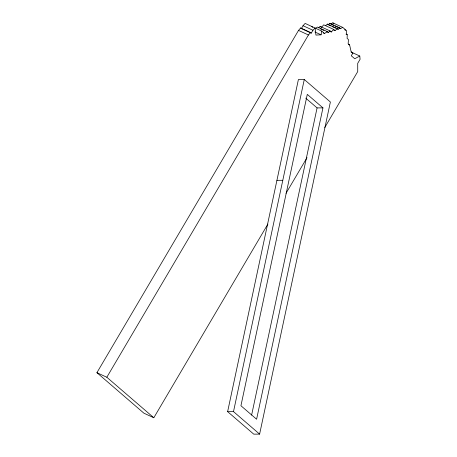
<?xml version="1.0" encoding="UTF-8"?>
<svg xmlns="http://www.w3.org/2000/svg" width="457" height="457" viewBox="0 0 457 457"><rect width="100%" height="100%" fill="white"/><g stroke="black" fill="none" stroke-linecap="round" stroke-linejoin="round"><path stroke-width="0.69" d="M325.613 25.666L327.492 24.09L328.263 24.752L329.794 23.273L330.628 23.992L332.845 22.85L342.767 27.414L346.446 30.585L346.475 34.029L347.246 34.692L347.12 38.388L348.463 39.548L348.143 43.695L349.616 44.963L351.085 51.527L352.878 53.075L351.284 55.777L354.746 58.759L359.773 56.028L360.087 59.29L357.717 63.323L357.728 71.578L324.767 127.526M301.974 28.854L311.274 33.133L312.959 30.276L315.062 27.98L315.936 35.08L321.094 34.812L321.757 31.116L305.139 23.416L303.037 25.712L301.352 28.568L300.649 27.963L298.518 30.413L96.913 372.684L143.898 413.185L153.82 417.749L267.905 224.061M227.632 411.648L298.404 79.529L304.276 79.495L330.382 101.997L259.61 434.116L253.738 434.15L227.632 411.648L233.504 411.614L259.61 434.116M233.504 411.614L304.276 79.495M251.618 415.082L317.078 107.909L305.733 98.135M322.95 107.875L256.6 419.24L240.936 405.736L307.287 94.376L322.95 107.875L317.078 107.909M153.82 417.749L106.829 377.248L308.441 34.978L310.571 32.527L311.274 33.133M286.013 193.322L307.024 157.659M321.397 27.431L323.733 24.844L333.656 29.402L335.067 30.619L337.415 28.654L338.186 29.317L339.717 27.837L340.551 28.551L342.767 27.414M329.463 31.139L331.319 31.996L333.656 29.402M318.415 27.883L320.18 26.38L330.103 30.945L331.319 31.996M326.481 31.59L328.337 32.447L330.103 30.945M315.164 28.557L317.455 27.054L327.378 31.619L328.337 32.447M323.276 32.921L324.516 33.492L327.378 31.619M276.925 180.332L282.797 180.298M344.589 29.734L345.829 30.299M329.794 23.273L339.717 27.837M331.251 24.272L333.73 25.415M334.97 25.986L340.551 28.551M327.492 24.09L337.415 28.654M328.263 24.752L330.742 25.895M331.982 26.466L335.706 28.174M336.946 28.745L338.186 29.317M346.006 34.121L347.246 34.692M333.204 29.762L335.067 30.619M320.277 28.74L323.996 30.453M348.377 44.392L349.616 44.963M303.037 25.712L312.959 30.276M314.896 31.961L321.094 34.812M300.649 27.963L310.571 32.527M351.09 52.035L359.773 56.028M351.639 52.504L352.878 53.075M298.518 30.413L308.441 34.978M96.913 372.684L106.829 377.248M332.845 22.85L333.896 23.758M320.18 26.38L320.991 27.083M321.757 31.116L324.516 33.492M311.834 26.557L312.754 27.346"/></g></svg>
